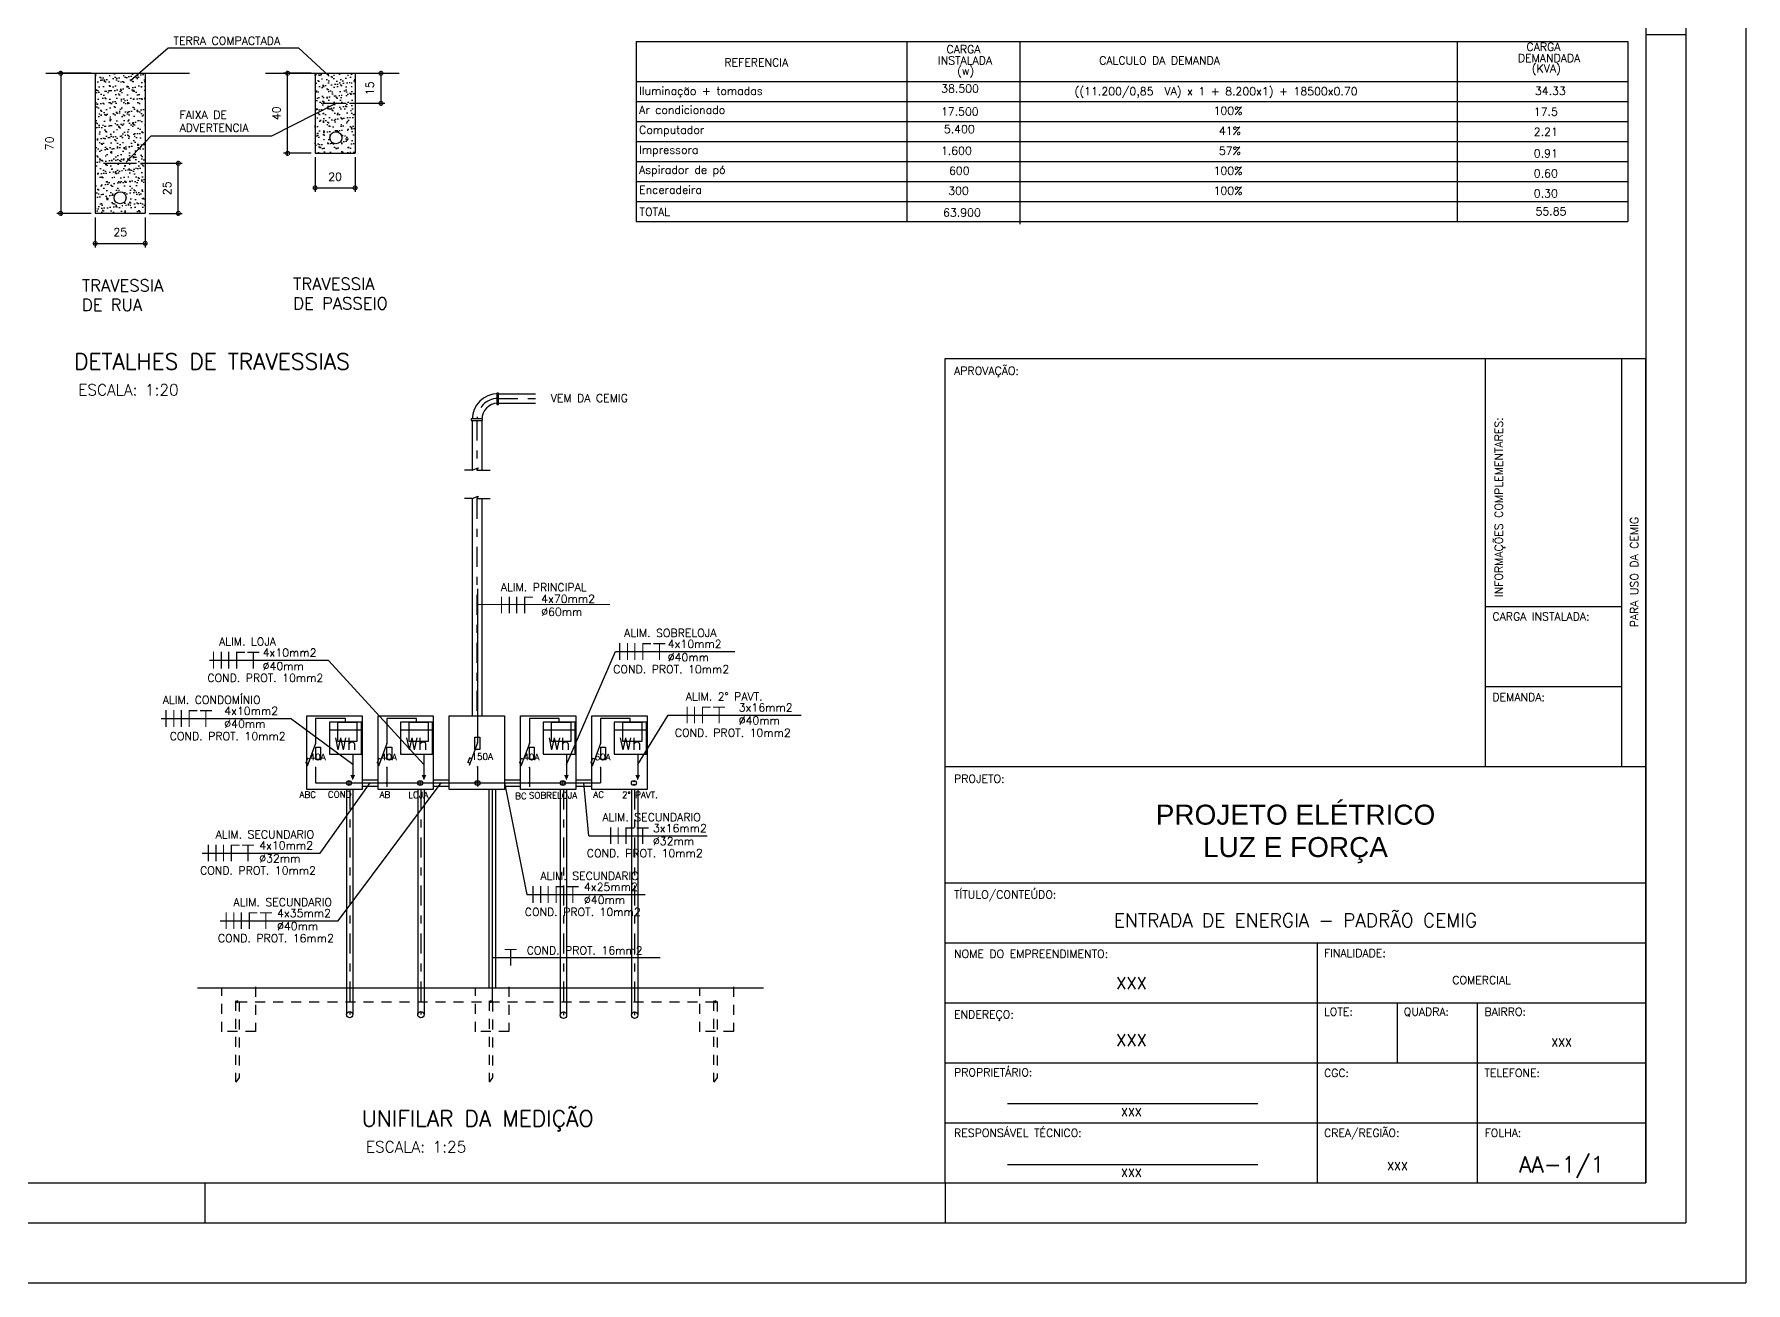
# Model space of a CAD drawing. Extents: x 35 to 221, y -13 to 45.
# Drawn here: x 115.74 to 137.12, y 14.24 to 29.84 of the extents above; entities that cross this region are included whole.
import ezdxf
from ezdxf.enums import TextEntityAlignment as Align

# ---------------------------------------------------------------- set-up
doc = ezdxf.new("R2010")
doc.units = 0
doc.header["$LTSCALE"] = 0.5
doc.header["$MEASUREMENT"] = 0
doc.linetypes.add('DASHDOT', pattern=[1, 0.5, -0.25, 0, -0.25])
doc.linetypes.add('HIDDEN', pattern=[0.375, 0.25, -0.125])
doc.layers.get('0').update_dxf_attribs({"linetype": 'CONTINUOUS'})
doc.layers.get('DEFPOINTS').update_dxf_attribs({"linetype": 'CONTINUOUS'})
for name, color, linetype in [('CARIMBO', 4, 'CONTINUOUS'), ('FORMATO', 2, 'CONTINUOUS'), ('MEDICAO', 4, 'CONTINUOUS'), ('MEDICAO-TXT', 2, 'CONTINUOUS'), ('NOTAS', 3, 'CONTINUOUS'), ('TEXT_MEDICAO', 2, 'CONTINUOUS'), ('TEXTO', 4, 'CONTINUOUS'), ('TITULOS', 6, 'CONTINUOUS')]:
    doc.layers.add(name, color=color, linetype=linetype)
doc.styles.add('ROMANS', font='romans.shx')
doc.styles.add('SANSSERIF', font='sas_____.pfb')
doc.dimstyles.new('DETALHES', dxfattribs={"dimtxt": 0.1, "dimasz": 0.1, "dimexe": 0.05, "dimexo": 0.05, "dimgap": 0.09, "dimtad": 1, "dimlfac": 0.5, "dimzin": 5, "dimdsep": 46, "dimtxsty": 'ROMANS', "dimblk1": 'DOTSMALL', "dimblk2": 'DOTSMALL', "dimsah": 1, "dimcen": 0.05, "dimdle": 0.03, "dimclrd": 1, "dimclre": 1, "dimclrt": 3, "dimadec": 0, "dimazin": 0, "dimtfac": 1, "dimtdec": 4, "dimtmove": 2, "dimatfit": 3, "dimldrblk": 'DOTSMALL', "dimfxl": 1, "dimtvp": 1, "dimtolj": 1, "dimtzin": 5, "dimarcsym": 0})

# ---------------------------------------------------------------- blocks, each defined once
blk = doc.blocks.new('A1')
at = {"layer": 'FORMATO', "color": 1}
for p, q in [((0.75, 30.45), (0.75, -0.75)), ((-0.5, 14.85), (0, 14.85)), ((-18.5, 0.5), (-18.5, 0)), ((-9.25, 0.5), (-9.25, 0)), ((-42.8, -0.75), (0.75, -0.75))]:
    blk.add_line(p, q, dxfattribs=at)
at = {"layer": 'FORMATO'}
for p in [(0, 29.7), (-42.05, 0)]:
    blk.add_line(p, (0, 0), dxfattribs=at)
at = {"layer": 'FORMATO', "color": 8}
for p in [(-0.5, 29.2), (-40.8, 0.5)]:
    blk.add_line(p, (-0.5, 0.5), dxfattribs=at)
blk = doc.blocks.new('A1_50')
at = {"layer": 'FORMATO'}
blk.add_blockref('A1', (57.821, 13.702), dxfattribs=at)
blk = doc.blocks.new('_DOTSMALL')
at = {"color": 0, "linetype": 'ByBlock', "const_width": 0.5}
blk.add_lwpolyline([(-0.0625, 0, 1), (0.0625, 0, 1)], format="xyb", close=True, dxfattribs=at)
blk = doc.blocks.new('*D31')
at = {"layer": 'DEFPOINTS', "color": 0}
for p in [(116.502, 29.355), (116.071, 27.605), (116.502, 27.605)]:
    blk.add_point(p, dxfattribs=at)
at = {"layer": 'MEDICAO-TXT', "color": 1, "lineweight": -2}
for p, q in [((116.452, 29.355), (116.021, 29.355)), ((116.071, 29.385), (116.071, 27.575)), ((116.452, 27.605), (116.021, 27.605))]:
    blk.add_line(p, q, dxfattribs=at)
at = {"layer": 'MEDICAO-TXT', "color": 1, "lineweight": -2, "xscale": 0.1, "yscale": 0.1, "zscale": 0.1}
for p, rotation in [((116.071, 29.355), 90), ((116.071, 27.605), 270)]:
    blk.add_blockref('_DOTSMALL', p, dxfattribs=dict(at, rotation=rotation))
at = {"layer": 'MEDICAO-TXT', "color": 3, "insert": (115.931, 28.48), "char_height": 0.1, "attachment_point": 5, "rotation": 90, "style": 'ROMANS'}
blk.add_mtext('\\A1;70', dxfattribs=at)
blk = doc.blocks.new('*D32')
at = {"layer": 'DEFPOINTS', "color": 0}
for p in [(117.017, 28.23), (117.54, 28.23), (117.127, 27.605)]:
    blk.add_point(p, dxfattribs=at)
at = {"layer": 'MEDICAO-TXT', "color": 1, "lineweight": -2}
for p, q in [((117.067, 28.23), (117.59, 28.23)), ((117.54, 27.575), (117.54, 28.26)), ((117.177, 27.605), (117.59, 27.605))]:
    blk.add_line(p, q, dxfattribs=at)
at = {"layer": 'MEDICAO-TXT', "color": 1, "lineweight": -2, "xscale": 0.1, "yscale": 0.1, "zscale": 0.1}
for p, rotation in [((117.54, 28.23), 90), ((117.54, 27.605), 270)]:
    blk.add_blockref('_DOTSMALL', p, dxfattribs=dict(at, rotation=rotation))
at = {"layer": 'MEDICAO-TXT', "color": 3, "insert": (117.4, 27.918), "char_height": 0.1, "attachment_point": 5, "rotation": 90, "style": 'ROMANS'}
blk.add_mtext('\\A1;25', dxfattribs=at)
blk = doc.blocks.new('*D33')
at = {"layer": 'DEFPOINTS', "color": 0}
for p in [(119.249, 28.355), (119.749, 28.355), (119.749, 27.923)]:
    blk.add_point(p, dxfattribs=at)
at = {"layer": 'MEDICAO-TXT', "color": 1, "lineweight": -2}
for p, q in [((119.249, 28.305), (119.249, 27.873)), ((119.749, 28.305), (119.749, 27.873)), ((119.219, 27.923), (119.779, 27.923))]:
    blk.add_line(p, q, dxfattribs=at)
at = {"layer": 'MEDICAO-TXT', "color": 1, "lineweight": -2, "xscale": 0.1, "yscale": 0.1, "zscale": 0.1, "rotation": 180}
blk.add_blockref('_DOTSMALL', (119.249, 27.923), dxfattribs=at)
at = {"layer": 'MEDICAO-TXT', "color": 1, "lineweight": -2, "xscale": 0.1, "yscale": 0.1, "zscale": 0.1}
blk.add_blockref('_DOTSMALL', (119.749, 27.923), dxfattribs=at)
at = {"layer": 'MEDICAO-TXT', "color": 3, "insert": (119.499, 28.063), "char_height": 0.1, "attachment_point": 5, "style": 'ROMANS'}
blk.add_mtext('\\A1;20', dxfattribs=at)
blk = doc.blocks.new('*D34')
at = {"layer": 'DEFPOINTS', "color": 0}
for p in [(116.502, 27.605), (117.127, 27.605), (117.127, 27.229)]:
    blk.add_point(p, dxfattribs=at)
at = {"layer": 'MEDICAO-TXT', "color": 1, "lineweight": -2}
for p, q in [((116.502, 27.555), (116.502, 27.179)), ((117.127, 27.555), (117.127, 27.179)), ((116.472, 27.229), (117.157, 27.229))]:
    blk.add_line(p, q, dxfattribs=at)
at = {"layer": 'MEDICAO-TXT', "color": 1, "lineweight": -2, "xscale": 0.1, "yscale": 0.1, "zscale": 0.1, "rotation": 180}
blk.add_blockref('_DOTSMALL', (116.502, 27.229), dxfattribs=at)
at = {"layer": 'MEDICAO-TXT', "color": 1, "lineweight": -2, "xscale": 0.1, "yscale": 0.1, "zscale": 0.1}
blk.add_blockref('_DOTSMALL', (117.127, 27.229), dxfattribs=at)
at = {"layer": 'MEDICAO-TXT', "color": 3, "insert": (116.815, 27.369), "char_height": 0.1, "attachment_point": 5, "style": 'ROMANS'}
blk.add_mtext('\\A1;25', dxfattribs=at)
blk = doc.blocks.new('*D35')
at = {"layer": 'DEFPOINTS', "color": 0}
for p in [(118.906, 29.355), (119.249, 29.355), (119.249, 28.355)]:
    blk.add_point(p, dxfattribs=at)
at = {"layer": 'MEDICAO-TXT', "color": 1, "lineweight": -2}
for p, q in [((119.199, 29.355), (118.856, 29.355)), ((118.906, 28.325), (118.906, 29.385)), ((119.199, 28.355), (118.856, 28.355))]:
    blk.add_line(p, q, dxfattribs=at)
at = {"layer": 'MEDICAO-TXT', "color": 1, "lineweight": -2, "xscale": 0.1, "yscale": 0.1, "zscale": 0.1}
for p, rotation in [((118.906, 29.355), 90), ((118.906, 28.355), 270)]:
    blk.add_blockref('_DOTSMALL', p, dxfattribs=dict(at, rotation=rotation))
at = {"layer": 'MEDICAO-TXT', "color": 3, "insert": (118.766, 28.855), "char_height": 0.1, "attachment_point": 5, "rotation": 90, "style": 'ROMANS'}
blk.add_mtext('\\A1;40', dxfattribs=at)
blk = doc.blocks.new('*D36')
at = {"layer": 'DEFPOINTS', "color": 0}
for p in [(119.749, 29.355), (119.638, 28.98), (120.072, 28.98)]:
    blk.add_point(p, dxfattribs=at)
at = {"layer": 'MEDICAO-TXT', "color": 1, "lineweight": -2}
for p, q in [((119.799, 29.355), (120.122, 29.355)), ((120.072, 29.385), (120.072, 28.95)), ((119.688, 28.98), (120.122, 28.98))]:
    blk.add_line(p, q, dxfattribs=at)
at = {"layer": 'MEDICAO-TXT', "color": 1, "lineweight": -2, "xscale": 0.1, "yscale": 0.1, "zscale": 0.1}
for p, rotation in [((120.072, 29.355), 90), ((120.072, 28.98), 270)]:
    blk.add_blockref('_DOTSMALL', p, dxfattribs=dict(at, rotation=rotation))
at = {"layer": 'MEDICAO-TXT', "color": 3, "insert": (119.932, 29.168), "char_height": 0.1, "attachment_point": 5, "rotation": 90, "style": 'ROMANS'}
blk.add_mtext('\\A1;15', dxfattribs=at)
blk = doc.blocks.new('FAFAFANT')
at = {"const_width": 0.015}
for points in [[(0.008, 0.105), (0.008, -0.105)], [(0.105, 0.105), (0.105, -0.105)], [(0.198, 0.105), (0.198, -0.105)], [(0.297, 0.105), (0.297, -0.105)], [(0.302, 0.098), (0.4, 0.098)], [(0.43, 0.098), (0.58, 0.098)], [(0.505, 0.105), (0.505, -0.105)]]:
    blk.add_lwpolyline(points, dxfattribs=at)
at = {"style": 'ROMANS'}
for tag, p in [('C', (0.095, 0.147)), ('B', (0.42, -0.243))]:
    blk.add_attdef(tag, p, '', height=0.1, dxfattribs=at)
blk = doc.blocks.new('FAFANETE')
at = {"const_width": 0.015}
for points in [[(0.105, 0.105), (0.105, -0.105)], [(0.198, 0.105), (0.198, -0.105)], [(0.297, 0.105), (0.297, -0.105)], [(0.302, 0.098), (0.4, 0.098)], [(0.43, 0.098), (0.58, 0.098)], [(0.505, 0.105), (0.505, -0.105)]]:
    blk.add_lwpolyline(points, dxfattribs=at)
at = {"style": 'ROMANS'}
for tag, p in [('C', (0.095, 0.147)), ('B', (0.409, -0.25))]:
    blk.add_attdef(tag, p, '', height=0.1, dxfattribs=at)
blk = doc.blocks.new('TERRA')
at = {"const_width": 0.015}
for points in [[(-0.004, 0.098), (0.148, 0.098)], [(0.071, 0.105), (0.071, -0.105)]]:
    blk.add_lwpolyline(points, dxfattribs=at)
at = {"style": 'ROMANS', "flags": 1}
blk.add_attdef('C', (0.026, 0.118), '', height=0.1, dxfattribs=at)
at = {"style": 'ROMANS'}
blk.add_attdef('B', (0.026, -0.251), '', height=0.1, dxfattribs=at)
blk = doc.blocks.new('FAFAFANE')
at = {"const_width": 0.015}
for points in [[(0.0075, 0.105), (0.0075, -0.105)], [(0.105, 0.105), (0.105, -0.105)], [(0.1975, 0.105), (0.1975, -0.105)], [(0.2975, 0.105), (0.2975, -0.105)], [(0.3025, 0.0975), (0.4, 0.0975)]]:
    blk.add_lwpolyline(points, dxfattribs=at)
at = {"style": 'ROMANS'}
blk.add_attdef('C', (0.105, 0.12), '', height=0.1, dxfattribs=at)

msp = doc.modelspace()

# ---------------------------------------------------------------- hatches: boundary and pattern name
at = {"layer": 'MEDICAO', "linetype": 'Continuous'}
h = msp.add_hatch(dxfattribs=at)
h.set_pattern_fill('AR-SAND', color=3, scale=0.05625, angle=180, style=0)
h.set_pattern_definition([(217.5, (74.078, 28.33455), (0.00354338, -0.10838384), [0, -0.0855, 0, -0.095625, 0, -0.09140625]), (187.5, (74.078, 28.33455), (-0.09954994, -0.1587457), [0, -0.046125, 0, -0.0770625, 0, -0.02953125]), (147.5, (74.14719, 28.33455), (-0.17517048, -0.00031832), [0, -0.028125, 0, -0.10125, 0, -0.1321875]), (137.5, (74.14719, 28.33455), (-0.1690946, -0.04936925), [0, -0.0140625, 0, -0.066375, 0, -0.0759375])])
h.paths.add_polyline_path([(117.1274144, 27.6053097), (117.1274144, 29.3553097), (116.5024144, 29.3553097), (116.5024144, 27.6053097)])
h.paths.add_polyline_path([(116.7378519, 27.7992538, -1), (116.8878519, 27.7992538, -1)], flags=16)
h.paths.add_polyline_path([(119.2493591, 28.3553097), (119.7493591, 28.3553097), (119.7493591, 29.3553097), (119.2493591, 29.3553097)])
h.paths.add_polyline_path([(119.4336162, 28.5492538, -1), (119.5836162, 28.5492538, -1)], flags=16)

# ---------------------------------------------------------------- linework, layer by layer
at = {"color": 2}
for p, q in [((127.8997211, 16.4793377), (131.0263668, 16.4793377)), ((127.8997211, 15.7171986), (131.0263668, 15.7171986))]:
    msp.add_line(p, q, dxfattribs=at)
at = {"layer": 'CARIMBO', "color": 8}
for p, q in [((127.1225107, 25.7904064), (135.8725107, 25.7904064)), ((127.1225107, 15.4904064), (127.1225107, 25.7904064))]:
    msp.add_line(p, q, dxfattribs=at)
at = {"layer": 'CARIMBO'}
for p, q in [((133.8725107, 20.6904064), (133.8725107, 25.7904064)), ((135.5725107, 20.6904064), (135.5725107, 25.7904064)), ((133.8725107, 22.6904064), (135.5725107, 22.6904064)), ((133.8725107, 21.6904064), (135.5725107, 21.6904064)), ((131.7725107, 15.4904064), (131.7725107, 18.4904064)), ((132.7725107, 16.9904064), (132.7725107, 17.7404064)), ((133.7725107, 15.4904064), (133.7725107, 17.7404064))]:
    msp.add_line(p, q, dxfattribs=at)
at = {"layer": 'CARIMBO', "color": 1}
for p, q in [((135.8725107, 15.4904064), (135.8725107, 25.7904064)), ((127.1225107, 15.4904064), (135.8725107, 15.4904064))]:
    msp.add_line(p, q, dxfattribs=at)
at = {"layer": 'CARIMBO', "color": 5}
for p, q in [((127.1225107, 20.6904064), (135.8725107, 20.6904064)), ((127.1225107, 19.2404064), (135.8725107, 19.2404064)), ((127.1225107, 18.4904064), (135.8725107, 18.4904064)), ((127.1225107, 17.7404064), (135.8725107, 17.7404064)), ((127.1225107, 16.9904064), (135.8725107, 16.9904064)), ((127.1225107, 16.2404064), (135.8725107, 16.2404064))]:
    msp.add_line(p, q, dxfattribs=at)
at = {"layer": 'MEDICAO', "color": 6}
for p, q in [((115.8835362, 29.3553097), (116.5024144, 29.3553097)), ((116.5024144, 29.3553097), (116.5024144, 27.6053097)), ((117.1274144, 29.3553097), (117.1274144, 27.6053097)), ((117.1274144, 29.3553097), (117.6782831, 29.3553097)), ((118.6304809, 29.3553097), (119.2493591, 29.3553097)), ((119.2493591, 29.3553097), (119.2493591, 28.3553097)), ((119.7493591, 29.3553097), (120.3002279, 29.3553097)), ((119.7493591, 29.3553097), (119.7493591, 28.3553097)), ((119.2493591, 28.3553097), (119.7493591, 28.3553097)), ((116.5024144, 27.6053097), (117.1274144, 27.6053097))]:
    msp.add_line(p, q, dxfattribs=at)
at = {"layer": 'MEDICAO'}
for p, q in [((116.5024144, 29.3553097), (117.1274144, 29.3553097)), ((119.2493591, 29.3553097), (119.7493591, 29.3553097)), ((119.351719, 28.9803097), (119.6384692, 28.9803097)), ((116.6047742, 28.2303097), (117.0165245, 28.2303097)), ((121.2777962, 22.9127377), (121.2777962, 20.9872888)), ((119.6272638, 21.2907219), (119.2561204, 21.2907219)), ((119.2561204, 21.2907219), (119.2561204, 20.9802717)), ((119.8272638, 21.246712), (119.4272638, 21.246712)), ((119.4272638, 21.246712), (119.4272638, 20.846712)), ((119.6272638, 21.246712), (119.6272638, 21.2907219)), ((119.8272638, 20.846712), (119.8272638, 21.246712)), ((120.5172638, 21.2907219), (120.1461204, 21.2907219)), ((120.1461204, 21.2907219), (120.1461204, 20.9802717)), ((120.7172638, 21.246712), (120.3172638, 21.246712)), ((120.3172638, 21.246712), (120.3172638, 20.846712)), ((120.5172638, 21.246712), (120.5172638, 21.2907219)), ((120.7172638, 20.846712), (120.7172638, 21.246712)), ((121.9261204, 21.2907219), (121.9261204, 20.9802717)), ((122.2972638, 21.2907219), (121.9261204, 21.2907219)), ((122.4972638, 21.246712), (122.0972638, 21.246712)), ((122.0972638, 21.246712), (122.0972638, 20.846712)), ((122.2972638, 21.246712), (122.2972638, 21.2907219)), ((122.4972638, 20.846712), (122.4972638, 21.246712)), ((123.1872638, 21.2907219), (122.8161204, 21.2907219)), ((122.8161204, 21.2907219), (122.8161204, 20.9802717)), ((123.3872638, 21.246712), (122.9872638, 21.246712)), ((122.9872638, 21.246712), (122.9872638, 20.846712)), ((123.1872638, 21.246712), (123.1872638, 21.2907219)), ((123.3872638, 20.846712), (123.3872638, 21.246712)), ((119.2561204, 20.9802717), (119.1512755, 20.6984646)), ((120.1461204, 20.9802717), (120.0412755, 20.6984646)), ((121.2777962, 20.9872888), (121.1729512, 20.7054817)), ((121.9261204, 20.9802717), (121.8212755, 20.6984646)), ((122.8161204, 20.9802717), (122.7112755, 20.6984646)), ((119.4272638, 20.846712), (119.8272638, 20.846712)), ((120.3172638, 20.846712), (120.7172638, 20.846712)), ((122.0972638, 20.846712), (122.4972638, 20.846712)), ((122.9872638, 20.846712), (123.3872638, 20.846712)), ((119.2561204, 20.6802717), (119.2561204, 20.4863911)), ((120.1461204, 20.6802717), (120.1461204, 20.4363175)), ((121.2777962, 20.6872888), (121.2777962, 20.4433346)), ((121.9261204, 20.6802717), (121.9261204, 20.4363175)), ((122.8161204, 20.6802717), (122.8161204, 20.4863911)), ((119.2561204, 20.4863911), (122.8161204, 20.4863911)), ((121.4613894, 20.4054209), (121.4613894, 17.7522941))]:
    msp.add_line(p, q, dxfattribs=at)
at = {"layer": 'MEDICAO', "color": 1}
for p, q in [((121.5322458, 25.3507119), (122.0034902, 25.3507119)), ((121.5322458, 25.2307119), (122.0034902, 25.2307119)), ((121.2107065, 25.0159831), (121.2107065, 24.3949326)), ((121.3307065, 25.0159831), (121.3307065, 24.3949326)), ((121.2107065, 24.3949326), (121.1154361, 24.3949326)), ((121.2107065, 24.3949326), (121.2844332, 24.4246746)), ((121.2844332, 24.4246746), (121.2707065, 24.3949326)), ((121.2707065, 24.3949326), (121.4374199, 24.3949326)), ((121.2107065, 24.0411786), (121.1154361, 24.0411786)), ((121.2107065, 24.0411786), (121.2844332, 24.0709206)), ((121.2107065, 24.0379523), (121.2107065, 21.3254209)), ((121.2844332, 24.0709206), (121.2707065, 24.0411786)), ((121.2707065, 24.0411786), (121.4374199, 24.0411786)), ((121.3307065, 24.0379523), (121.3307065, 21.3254209)), ((119.6413894, 20.4054209), (119.6413894, 17.5910731)), ((119.7213894, 20.4054209), (119.7213894, 17.5910731)), ((119.8357065, 20.5263911), (120.0357065, 20.5263911)), ((119.8357065, 20.4463911), (120.0357065, 20.4463911)), ((120.5313894, 20.4054209), (120.5313894, 17.5910731)), ((120.6113894, 20.4054209), (120.6113894, 17.5910731)), ((120.7257065, 20.5263911), (120.9257065, 20.5263911)), ((120.7257065, 20.4463911), (120.9257065, 20.4463911)), ((121.4213894, 20.4054209), (121.4213894, 17.9254209)), ((121.5013894, 20.4054209), (121.5013894, 17.9254209)), ((121.6157065, 20.5263911), (121.8157065, 20.5263911)), ((121.6157065, 20.4463911), (121.8157065, 20.4463911)), ((122.3113894, 20.4054209), (122.3113894, 17.5848755)), ((122.3913894, 20.4054209), (122.3913894, 17.5848755)), ((122.5057065, 20.5263911), (122.7057065, 20.5263911)), ((122.5057065, 20.4463911), (122.7057065, 20.4463911)), ((123.2013894, 20.4054209), (123.2013894, 17.5848755)), ((123.2813894, 20.4054209), (123.2813894, 17.5848755)), ((117.7789916, 17.9254209), (124.8510834, 17.9254209))]:
    msp.add_line(p, q, dxfattribs=at)
at = {"layer": 'MEDICAO', "color": 1, "linetype": 'DASHDOT'}
for p, q in [((121.5322458, 25.2907119), (122.0034902, 25.2907119)), ((121.2707065, 25.0159831), (121.2707065, 24.3949326)), ((121.2707065, 24.0379523), (121.2707065, 21.3254209)), ((119.6813894, 20.4054209), (119.6813894, 17.5910731)), ((119.8357065, 20.4863911), (120.0357065, 20.4863911)), ((120.5713894, 20.4054209), (120.5713894, 17.5910731)), ((120.7257065, 20.4863911), (120.9257065, 20.4863911)), ((121.6157065, 20.4863911), (121.8157065, 20.4863911)), ((122.3513894, 20.4054209), (122.3513894, 17.5848755)), ((122.5057065, 20.4863911), (122.7057065, 20.4863911)), ((123.2413894, 20.4054209), (123.2413894, 17.5848755))]:
    msp.add_line(p, q, dxfattribs=at)
at = {"layer": 'MEDICAO', "color": 2}
for p, q in [((119.8272638, 21.146712), (119.4272638, 21.146712)), ((120.7172638, 21.146712), (120.3172638, 21.146712)), ((122.4972638, 21.146712), (122.0972638, 21.146712)), ((123.3872638, 21.146712), (122.9872638, 21.146712)), ((119.1545409, 20.7932767), (119.1336192, 20.7370425)), ((119.1826579, 20.7828159), (119.1545409, 20.7932767)), ((119.7192832, 20.846712), (119.7192832, 20.5872946)), ((120.0445409, 20.7932767), (120.0236192, 20.7370425)), ((120.0726579, 20.7828159), (120.0445409, 20.7932767)), ((120.6092832, 20.846712), (120.6092832, 20.5872946)), ((121.1762166, 20.8002938), (121.155295, 20.7440596)), ((121.1834121, 20.7335988), (121.155295, 20.7440596)), ((121.2043337, 20.789833), (121.1762166, 20.8002938)), ((121.8245409, 20.7932767), (121.8036192, 20.7370425)), ((121.8526579, 20.7828159), (121.8245409, 20.7932767)), ((122.3892832, 20.846712), (122.3892832, 20.5872946)), ((122.7145409, 20.7932767), (122.6936192, 20.7370425)), ((122.7426579, 20.7828159), (122.7145409, 20.7932767)), ((123.2792832, 20.846712), (123.2792832, 20.5872946)), ((119.1617363, 20.7265817), (119.1336192, 20.7370425)), ((120.0517363, 20.7265817), (120.0236192, 20.7370425)), ((121.8317363, 20.7265817), (121.8036192, 20.7370425)), ((122.7217363, 20.7265817), (122.6936192, 20.7370425))]:
    msp.add_line(p, q, dxfattribs=at)
at = {"layer": 'MEDICAO', "color": 1, "linetype": 'HIDDEN'}
for p, q in [((118.0856541, 17.9254209), (118.5049353, 17.9254209)), ((118.0856541, 17.3757909), (118.0856541, 17.9254209)), ((118.2566889, 17.7643221), (118.2566889, 16.7503521)), ((118.2769879, 17.7522941), (124.2508292, 17.7522941)), ((118.2994473, 17.7548457), (118.2994473, 16.8072093)), ((118.5049353, 17.9375409), (118.5049353, 17.3790969)), ((121.2517488, 17.3757909), (121.2517488, 17.9254209)), ((121.2517488, 17.9254209), (121.67103, 17.9254209)), ((121.4227836, 17.7643221), (121.4227836, 16.7503521)), ((121.465542, 17.7548457), (121.465542, 16.8072093)), ((121.67103, 17.9375409), (121.67103, 17.3790969)), ((124.0564952, 17.9254209), (124.4757764, 17.9254209)), ((124.0564952, 17.3757909), (124.0564952, 17.9254209)), ((124.22753, 17.7643221), (124.22753, 16.7503521)), ((124.2702884, 17.7548457), (124.2702884, 16.8072093)), ((124.4757764, 17.9375409), (124.4757764, 17.3790969)), ((118.5049353, 17.3790969), (118.0909749, 17.3790969)), ((121.67103, 17.3790969), (121.2570696, 17.3790969)), ((124.4757764, 17.3790969), (124.061816, 17.3790969)), ((118.3003425, 16.8061077), (118.2589761, 16.7461641)), ((121.4664372, 16.8061077), (121.4250708, 16.7461641)), ((124.2711836, 16.8061077), (124.2298172, 16.7461641))]:
    msp.add_line(p, q, dxfattribs=at)
at = {"layer": 'MEDICAO', "color": 1}
for points in [[(121.5212011, 25.2142488), (121.5419797, 25.2142488), (121.5419797, 25.35949), (121.5212011, 25.35949)], [(121.200291, 25.0159831), (121.341122, 25.0159831), (121.341122, 25.0367318), (121.200291, 25.0367318)], [(119.1457065, 20.4054209), (119.1457065, 21.3254209), (119.8357065, 21.3254209), (119.8357065, 20.4054209)], [(119.7723033, 21.2456576), (119.7723033, 21.0056576), (119.5323033, 21.0056576), (119.5323033, 21.2456576)], [(120.0357065, 20.4054209), (120.0357065, 21.3254209), (120.7257065, 21.3254209), (120.7257065, 20.4054209)], [(120.6623033, 21.2456576), (120.6623033, 21.0056576), (120.4223033, 21.0056576), (120.4223033, 21.2456576)], [(120.9257065, 20.4054209), (120.9257065, 21.3254209), (121.6157065, 21.3254209), (121.6157065, 20.4054209)], [(121.8157065, 20.4054209), (121.8157065, 21.3254209), (122.5057065, 21.3254209), (122.5057065, 20.4054209)], [(122.4423033, 21.2456576), (122.4423033, 21.0056576), (122.2023033, 21.0056576), (122.2023033, 21.2456576)], [(122.7057065, 20.4054209), (122.7057065, 21.3254209), (123.3957065, 21.3254209), (123.3957065, 20.4054209)], [(123.3323033, 21.2456576), (123.3323033, 21.0056576), (123.0923033, 21.0056576), (123.0923033, 21.2456576)], [(121.2455908, 20.905707), (121.2455908, 21.057215), (121.3055908, 21.057215), (121.3055908, 20.905707)], [(119.2570155, 20.7807465), (119.2570155, 20.9322546), (119.3170155, 20.9322546), (119.3170155, 20.7807465)], [(120.1470155, 20.7807465), (120.1470155, 20.9322546), (120.2070155, 20.9322546), (120.2070155, 20.7807465)], [(121.9270155, 20.7807465), (121.9270155, 20.9322546), (121.9870155, 20.9322546), (121.9870155, 20.7807465)], [(122.8170155, 20.7807465), (122.8170155, 20.9322546), (122.8770155, 20.9322546), (122.8770155, 20.7807465)]]:
    msp.add_lwpolyline(points, close=True, dxfattribs=at)
at = {"layer": 'MEDICAO'}
for points, const_width in [([(119.2611204, 20.9802717, 1), (119.2511204, 20.9802717, 1)], 0.01), ([(120.1511204, 20.9802717, 1), (120.1411204, 20.9802717, 1)], 0.01), ([(121.2827962, 20.9872888, 1), (121.2727962, 20.9872888, 1)], 0.01), ([(121.9311204, 20.9802717, 1), (121.9211204, 20.9802717, 1)], 0.01), ([(122.8211204, 20.9802717, 1), (122.8111204, 20.9802717, 1)], 0.01), ([(119.2611204, 20.6802717, 1), (119.2511204, 20.6802717, 1)], 0.01), ([(120.1511204, 20.6802717, 1), (120.1411204, 20.6802717, 1)], 0.01), ([(121.2827962, 20.6872888, 1), (121.2727962, 20.6872888, 1)], 0.01), ([(121.9311204, 20.6802717, 1), (121.9211204, 20.6802717, 1)], 0.01), ([(122.8211204, 20.6802717, 1), (122.8111204, 20.6802717, 1)], 0.01), ([(120.1386204, 20.4863911, 1), (120.1536204, 20.4863911, 1)], 0.015), ([(121.2852962, 20.4934082, -1), (121.2702962, 20.4934082, -1)], 0.015), ([(121.9186204, 20.4863911, 1), (121.9336204, 20.4863911, 1)], 0.015)]:
    msp.add_lwpolyline(points, format="xyb", close=True, dxfattribs=dict(at, const_width=const_width))
for points in [[(119.7192832, 20.5872946, 0.06, 0, 0), (119.7192832, 20.5188956, 0, 0, 0)], [(120.6092832, 20.5872946, 0.06, 0, 0), (120.6092832, 20.5188956, 0, 0, 0)], [(122.3892832, 20.5872946, 0.06, 0, 0), (122.3892832, 20.5188956, 0, 0, 0)], [(123.2792832, 20.5872946, 0.06, 0, 0), (123.2792832, 20.5188956, 0, 0, 0)]]:
    msp.add_lwpolyline(points, format="xyseb", dxfattribs=at)
at = {"layer": 'MEDICAO', "color": 3}
for centre in [(119.5086162, 28.5492538), (116.8128519, 27.7992538)]:
    msp.add_circle(centre, 0.075, dxfattribs=at)
at = {"layer": 'MEDICAO', "color": 1}
for centre, radius in [((119.6727259, 20.4859918), 0.0315001), ((119.6724608, 20.5032827), 0.0029086), ((119.6724608, 20.4674146), 0.0029086), ((120.5627259, 20.4859918), 0.0315001), ((120.5624608, 20.5032827), 0.0029086), ((120.5624608, 20.4674146), 0.0029086), ((121.2789132, 20.4859918), 0.0315001), ((121.2786481, 20.5032827), 0.0029086), ((121.2786481, 20.4674146), 0.0029086), ((122.3427259, 20.4859918), 0.0315001), ((122.3424608, 20.5032827), 0.0029086), ((122.3424608, 20.4674146), 0.0029086), ((123.2327259, 20.4859918), 0.0315001), ((123.2324608, 20.5032827), 0.0029086), ((123.2324608, 20.4674146), 0.0029086), ((119.6813894, 17.5910731), 0.04), ((120.5713894, 17.5910731), 0.04), ((122.3513894, 17.5848755), 0.04), ((123.2413894, 17.5848755), 0.04)]:
    msp.add_circle(centre, radius, dxfattribs=at)
for centre, radius, start, end in [((121.5322458, 25.0307119), 0.32, 90, 180), ((121.5322458, 25.0307119), 0.2, 90, 180), ((118.2769879, 17.7522941), 0.01, 0, 180), ((118.2769879, 17.7522941), 0.01, 180, 0), ((121.4421677, 17.7522941), 0.01, 0, 180), ((121.4421677, 17.7522941), 0.01, 180, 0), ((124.2508292, 17.7522941), 0.01, 0, 180), ((124.2508292, 17.7522941), 0.01, 180, 0)]:
    msp.add_arc(centre, radius, start, end, dxfattribs=at)
at = {"layer": 'MEDICAO', "color": 1, "linetype": 'DASHDOT'}
msp.add_arc((121.5322458, 25.0307119), 0.26, 90, 180, dxfattribs=at)
at = {"layer": 'MEDICAO-TXT'}
for p, q in [((116.9417244, 29.2655174), (117.4143224, 29.6718757)), ((117.4143224, 29.6718757), (119.04216, 29.6718757)), ((119.04216, 29.6718757), (119.4228638, 29.3179507)), ((118.7101057, 28.5754298), (119.5201241, 28.9853807)), ((116.8903382, 28.2430371), (117.2010302, 28.5754298)), ((117.2010302, 28.5754298), (118.7101057, 28.5754298))]:
    msp.add_line(p, q, dxfattribs=at)
at = {"layer": 'NOTAS'}
for p, q in [((123.2594907, 29.7526391), (135.6480371, 29.7526391)), ((123.2594907, 29.7526391), (123.2594907, 27.5026391)), ((126.6430287, 29.7526391), (126.6430287, 27.5026391)), ((128.0550568, 29.7526391), (128.0550568, 27.4689301)), ((133.5166744, 29.7526391), (133.5166744, 27.5026391)), ((135.6480371, 29.7526391), (135.6480371, 27.5026391)), ((123.2594907, 29.2526391), (135.6480371, 29.2526391)), ((123.2594907, 27.7526391), (135.6480371, 27.7526391)), ((123.2594907, 27.5026391), (135.6480371, 27.5026391))]:
    msp.add_line(p, q, dxfattribs=at)
at = {"layer": 'NOTAS', "color": 2}
for p, q in [((123.2594907, 29.0026391), (135.6480371, 29.0026391)), ((123.2594907, 28.7526391), (135.6480371, 28.7526391)), ((123.2594907, 28.5026391), (135.6480371, 28.5026391)), ((123.2594907, 28.2526391), (135.6480371, 28.2526391)), ((123.2594907, 28.0026391), (135.6480371, 28.0026391)), ((123.2594907, 27.7526391), (135.6480371, 27.7526391)), ((123.2594907, 27.7526391), (135.6480371, 27.7526391)), ((123.2594907, 27.7526391), (135.6480371, 27.7526391))]:
    msp.add_line(p, q, dxfattribs=at)
at = {"layer": 'TEXT_MEDICAO'}
for p, q in [((122.9298391, 22.7154085), (121.2777962, 22.7105153)), ((122.3892832, 20.7170033), (123.0028501, 22.1292808)), ((123.0028501, 22.1292808), (124.4914844, 22.1292808)), ((117.9288972, 22.0205606), (119.4134209, 22.0205606)), ((120.6092832, 20.7170033), (119.4134209, 22.0205606)), ((117.3246572, 21.2925131), (118.9436105, 21.2925131)), ((119.7192832, 20.7170033), (118.9436105, 21.2925131)), ((123.2792832, 20.7170033), (123.6616282, 21.3349119)), ((123.6616282, 21.3349119), (125.3222722, 21.3349119)), ((119.3142396, 19.6110725), (119.9357065, 20.4863911)), ((119.5371286, 18.7648826), (120.8257065, 20.4863911)), ((121.6157065, 20.4863911), (121.8948778, 19.0926666)), ((122.66951, 19.8269029), (122.6057065, 20.4863911)), ((122.66951, 19.8269029), (124.1455335, 19.8269029)), ((117.8382162, 19.6110725), (119.3142396, 19.6110725)), ((121.8948778, 19.0926666), (123.3709013, 19.0926666)), ((118.0611051, 18.7648826), (119.5371286, 18.7648826)), ((121.4613894, 18.3070058), (123.5612635, 18.3070058))]:
    msp.add_line(p, q, dxfattribs=at)

# ---------------------------------------------------------------- block references
msp.add_blockref('A1_50', (78.5511551, 1.2881592))
for name, p in [('FAFAFANE', (121.5707922, 22.7105153)), ('FAFAFANT', (123.0461909, 22.1292808)), ('FAFAFANT', (117.972238, 22.0205606)), ('FAFANETE', (123.7917635, 21.3349119)), ('FAFANETE', (122.8370851, 19.8269029)), ('FAFAFANT', (117.9065698, 19.6110725)), ('FAFAFANT', (121.9632315, 19.0926666)), ('FAFAFANT', (118.1294587, 18.7648826)), ('TERRA', (121.6201473, 18.3070058))]:
    msp.add_blockref(name, p, dxfattribs=at)
ref = msp.add_blockref('FAFAFANT', (117.379305, 21.2925131), dxfattribs=at)
ref.add_attrib('C', 'ALIM. CONDOMÍNIO', (117.3462324, 21.4750298), dxfattribs={"layer": '0', "height": 0.1, "style": 'ROMANS'})

# ---------------------------------------------------------------- texts
at = {"layer": 'CARIMBO', "color": 3, "style": 'ROMANS'}
for s, p in [('APROVAÇÃO:', (127.231775, 25.5874602)), ('CARGA INSTALADA:', (133.9571759, 22.5172442)), ('DEMANDA:', (133.9571759, 21.5099188)), ('PROJETO:', (127.231775, 20.4895113)), ('TÍTULO/CONTEÚDO:', (127.231775, 19.0414812)), ('NOME DO EMPREENDIMENTO:', (127.231775, 18.301011)), ('FINALIDADE:', (131.8530316, 18.3107204)), ('ENDEREÇO:', (127.231775, 17.5440863)), ('LOTE:', (131.8530316, 17.578018)), ('QUADRA:', (132.849702, 17.578018)), ('BAIRRO:', (133.8573246, 17.578018)), ('PROPRIETÁRIO:', (127.231775, 16.8200711)), ('CGC:', (131.8530316, 16.8125082)), ('TELEFONE:', (133.8573251, 16.8125082)), ('RESPONSÁVEL TÉCNICO:', (127.231775, 16.0631463)), ('CREA/REGIÃO:', (131.8530316, 16.0631463)), ('FOLHA:', (133.8600886, 16.0631463))]:
    msp.add_text(s, height=0.1, dxfattribs=at).set_placement(p)
for s, p in [('INFORMAÇÕES COMPLEMENTARES:', (134.0864993, 22.8091425)), ('PARA USO DA CEMIG', (135.7799284, 22.4313956))]:
    msp.add_text(s, height=0.1, rotation=90, dxfattribs=at).set_placement(p)
at = {"layer": 'CARIMBO', "color": 6}
for s, height, style, p in [('PROJETO ELÉTRICO', 0.25, 'SANSSERIF', (131.4975107, 19.9654064)), ('LUZ E FORÇA', 0.25, 'SANSSERIF', (131.4975107, 19.5606445)), ('AA-1/1', 0.2, 'ROMANS', (134.8225107, 15.6191915))]:
    msp.add_text(s, height=height, dxfattribs=dict(at, style=style)).set_placement(p, align=Align.CENTER)
at = {"layer": 'CARIMBO', "color": 4, "style": 'ROMANS'}
for s, height, p in [('ENTRADA DE ENERGIA - PADRÃO CEMIG', 0.17, (131.4975107, 18.6848759)), ('XXX', 0.15, (129.4475107, 17.9078518)), ('COMERCIAL', 0.1, (133.8225107, 17.9734158)), ('XXX', 0.15, (129.4475107, 17.1953475)), ('XXX', 0.1, (134.8225107, 17.1947728)), ('XXX', 0.1, (129.4475107, 16.3244645))]:
    msp.add_text(s, height=height, dxfattribs=at).set_placement(p, align=Align.CENTER)
at = {"layer": 'CARIMBO', "style": 'ROMANS'}
for p in [(129.4475107, 15.5623255), (132.7725107, 15.6489331)]:
    msp.add_text('XXX', height=0.1, dxfattribs=at).set_placement(p, align=Align.CENTER)
at = {"layer": 'MEDICAO', "color": 2, "style": 'ROMANS'}
for p in [(119.4893079, 20.8996832), (120.3793079, 20.8996832), (122.1593079, 20.8996832), (123.0493079, 20.8996832)]:
    msp.add_text('Wh', height=0.15, dxfattribs=at).set_placement(p)
at = {"layer": 'MEDICAO-TXT', "color": 3, "style": 'ROMANS'}
for s, p in [('TERRA COMPACTADA', (117.4799611, 29.7112006)), ('FAIXA DE', (117.5561067, 28.7859451)), ('ADVERTENCIA', (117.5561067, 28.6240403))]:
    msp.add_text(s, height=0.1, dxfattribs=at).set_placement(p)
at = {"layer": 'NOTAS', "color": 5, "style": 'ROMANS'}
for s, p in [('63.900', (127.094586, 27.5639998)), ('55.85', (134.4959697, 27.5794311))]:
    msp.add_text(s, height=0.1, dxfattribs=at).set_placement(p)
at = {"layer": 'TEXT_MEDICAO', "color": 3, "style": 'ROMANS'}
for s, height, p in [('CARGA', 0.1, (134.3828298, 29.6358757)), ('REFERENCIA', 0.1, (124.3625273, 29.4410648)), ('INSTALADA', 0.1, (127.0299271, 29.4658048)), ('CARGA', 0.1, (127.1372835, 29.6059973)), ('CALCULO DA DEMANDA', 0.1, (129.044928, 29.4658048)), ('DEMANDADA', 0.1, (134.2754735, 29.4956832)), ('(w)', 0.1, (127.2694152, 29.3338589)), ('(KVA)', 0.1, (134.4488957, 29.3637373)), ('40A', 0.08, (119.1820195, 20.7702806)), ('40A', 0.08, (120.0720195, 20.7702806)), ('150A', 0.08, (121.2036953, 20.7772977)), ('40A', 0.08, (121.8520195, 20.7702806)), ('60A', 0.08, (122.7420195, 20.7702806)), ('ABC', 0.08, (119.0539119, 20.3010818)), ('COND.', 0.08, (119.4089053, 20.3030365)), ('AB', 0.08, (120.0546336, 20.3010818)), ('LOJA', 0.08, (120.4127538, 20.297508)), ('BC', 0.08, (121.7490794, 20.2826235)), ('SOBRELOJA', 0.08, (121.9197754, 20.2911475)), ('AC', 0.08, (122.7246336, 20.3010818)), ('2%%D PAVT.', 0.08, (123.0827538, 20.297508))]:
    msp.add_text(s, height=height, dxfattribs=at).set_placement(p)
at = {"layer": 'TEXT_MEDICAO', "style": 'ROMANS'}
for s, p in [('Iluminação + tomadas', (123.2972192, 29.0844994)), ('38.500', (127.0706564, 29.1139685)), ('((11.200/0,85  VA) x 1 + 8.200x1) + 18500x0.70', (128.7375549, 29.0801816)), ('Ar condicionado ', (123.2972192, 28.8486719)), ('17.500', (127.0679175, 28.8262992)), ('100%', (130.4736281, 28.8371007)), ('17.5', (134.474549, 28.8249898)), ('Computador ', (123.2972192, 28.5986208)), ('5.400', (127.1042423, 28.6083232)), ('41%', (130.540399, 28.5871007)), ('2.21', (134.474549, 28.5749898)), ('Impressora', (123.2972192, 28.3492932)), ('1.600', (127.0679175, 28.3371215)), ('57%', (130.540399, 28.3371007)), ('0.91', (134.474549, 28.3037881)), ('Aspirador de pó', (123.2972192, 28.0992932)), ('600', (127.1680739, 28.0871215)), ('100%', (130.4736281, 28.0871007)), ('0.60', (134.474549, 28.0537881)), ('Enceradeira', (123.2972192, 27.8492932)), ('300', (127.1588183, 27.8371215)), ('100%', (130.4736281, 27.8371007)), ('0.30', (134.474549, 27.8037881)), ('VEM DA CEMIG', (122.1921214, 25.2464229)), ('ALIM. PRINCIPAL', (121.5697632, 22.8813365)), ('4x70mm2', (122.0735553, 22.7368314)), ('%%C60mm', (122.0735553, 22.5749266)), ('ALIM. LOJA', (118.0490582, 22.2024036)), ('ALIM. SOBRELOJA', (123.1103009, 22.3111238)), ('4x10mm2', (123.6549623, 22.1738164)), ('4x10mm2', (118.5937196, 22.0650963)), ('%%C40mm', (123.6549623, 22.0067585)), ('COND. PROT. 10mm2', (117.9036169, 21.7493211)), ('%%C40mm', (118.5937196, 21.8980384)), ('COND. PROT. 10mm2', (122.9736356, 21.8580412)), ('ALIM. 2%%D PAVT.', (123.8800912, 21.5167549)), ('4x10mm2', (118.11446, 21.3370487)), ('3x16mm2', (124.5417669, 21.3794475)), ('%%C40mm', (118.11446, 21.175144)), ('%%C40mm', (124.5417669, 21.2175428)), ('COND. PROT. 10mm2', (117.4331333, 21.0212735)), ('COND. PROT. 10mm2', (123.743426, 21.0636723)), ('ALIM. SECUNDARIO', (122.8378675, 20.0087459)), ('ALIM. SECUNDARIO', (118.0065737, 19.7929155)), ('3x16mm2', (123.4700742, 19.8714385)), ('4x10mm2', (118.5512351, 19.6556081)), ('%%C32mm', (123.4700742, 19.7095338)), ('%%C32mm', (118.5512351, 19.4937034)), ('COND. PROT. 10mm2', (122.6432324, 19.5586541)), ('COND. PROT. 10mm2', (117.8119386, 19.3428237)), ('ALIM. SECUNDARIO', (122.0632353, 19.2745096)), ('ALIM. SECUNDARIO', (118.2294626, 18.9467256)), ('4x25mm2', (122.6078968, 19.1372023)), ('%%C40mm', (122.6078968, 18.9752975)), ('4x35mm2', (118.7741241, 18.8094182)), ('COND. PROT. 10mm2', (121.8686002, 18.8244179)), ('%%C40mm', (118.7741241, 18.6475134)), ('COND. PROT. 16mm2', (118.0348275, 18.4966338)), ('COND. PROT. 16mm2', (121.8922284, 18.3435018))]:
    msp.add_text(s, height=0.1, dxfattribs=at).set_placement(p)
at = {"layer": 'TEXT_MEDICAO', "color": 2, "style": 'ROMANS'}
msp.add_text('34.33', height=0.1, dxfattribs=at).set_placement((134.4881282, 29.0845028))
at = {"layer": 'TEXT_MEDICAO', "color": 5, "style": 'ROMANS'}
msp.add_text('      TOTAL  ', height=0.1, dxfattribs=at).set_placement((122.8546128, 27.5734072))
at = {"layer": 'TEXTO', "color": 3, "style": 'ROMANS'}
for s, p in [('TRAVESSIA', (116.3360017, 26.6283387)), ('TRAVESSIA ', (118.9749004, 26.6477203)), ('DE RUA', (116.3360017, 26.3854816)), ('DE PASSEIO', (118.9749004, 26.4048632))]:
    msp.add_text(s, height=0.15, dxfattribs=at).set_placement(p)
at = {"layer": 'TITULOS', "color": 6, "style": 'ROMANS'}
for s, p in [('DETALHES DE TRAVESSIAS', (116.2380093, 25.6542039)), ('UNIFILAR DA MEDIÇÃO', (119.8309602, 16.1939574))]:
    msp.add_text(s, height=0.2, dxfattribs=at).set_placement(p)
at = {"layer": 'TITULOS', "color": 3, "style": 'ROMANS'}
for s, p in [('ESCALA: 1:20', (116.2905753, 25.3291268)), ('ESCALA: 1:25', (119.8835262, 15.8688803))]:
    msp.add_text(s, height=0.14, dxfattribs=at).set_placement(p)

# ---------------------------------------------------------------- dimensions: what is measured, and where the dimension line sits
at = {"layer": 'MEDICAO-TXT'}
for base, p1, p2, text, picture, middle in [((116.0708822, 27.6053097), (116.5024144, 29.3553097), (116.5024144, 27.6053097), '70', '*D31', (115.9308822, 28.4803097)), ((118.906004, 29.3553097), (119.2493591, 28.3553097), (119.2493591, 29.3553097), '40', '*D35', (118.766004, 28.8553097)), ((120.0723011, 28.9803097), (119.7493591, 29.3553097), (119.6384692, 28.9803097), '15', '*D36', (119.9323011, 29.1678097)), ((117.5395159, 28.2303097), (117.1274144, 27.6053097), (117.0165245, 28.2303097), '25', '*D32', (117.3995159, 27.9178097))]:
    dim = msp.add_linear_dim(base=base, p1=p1, p2=p2, angle=90, text=text, dimstyle='DETALHES', dxfattribs=at)
    dim.commit()
    dim.dimension.update_dxf_attribs({"geometry": picture, "text_midpoint": middle})
for base, p1, p2, text, picture, middle in [((119.7493591, 27.9232092), (119.2493591, 28.3553097), (119.7493591, 28.3553097), '20', '*D33', (119.4993591, 28.0632092)), ((117.1274144, 27.2290683), (116.5024144, 27.6053097), (117.1274144, 27.6053097), '25', '*D34', (116.8149144, 27.3690683))]:
    dim = msp.add_linear_dim(base=base, p1=p1, p2=p2, text=text, dimstyle='DETALHES', dxfattribs=at)
    dim.commit()
    dim.dimension.update_dxf_attribs({"geometry": picture, "text_midpoint": middle})

doc.saveas('drawing.dxf')
